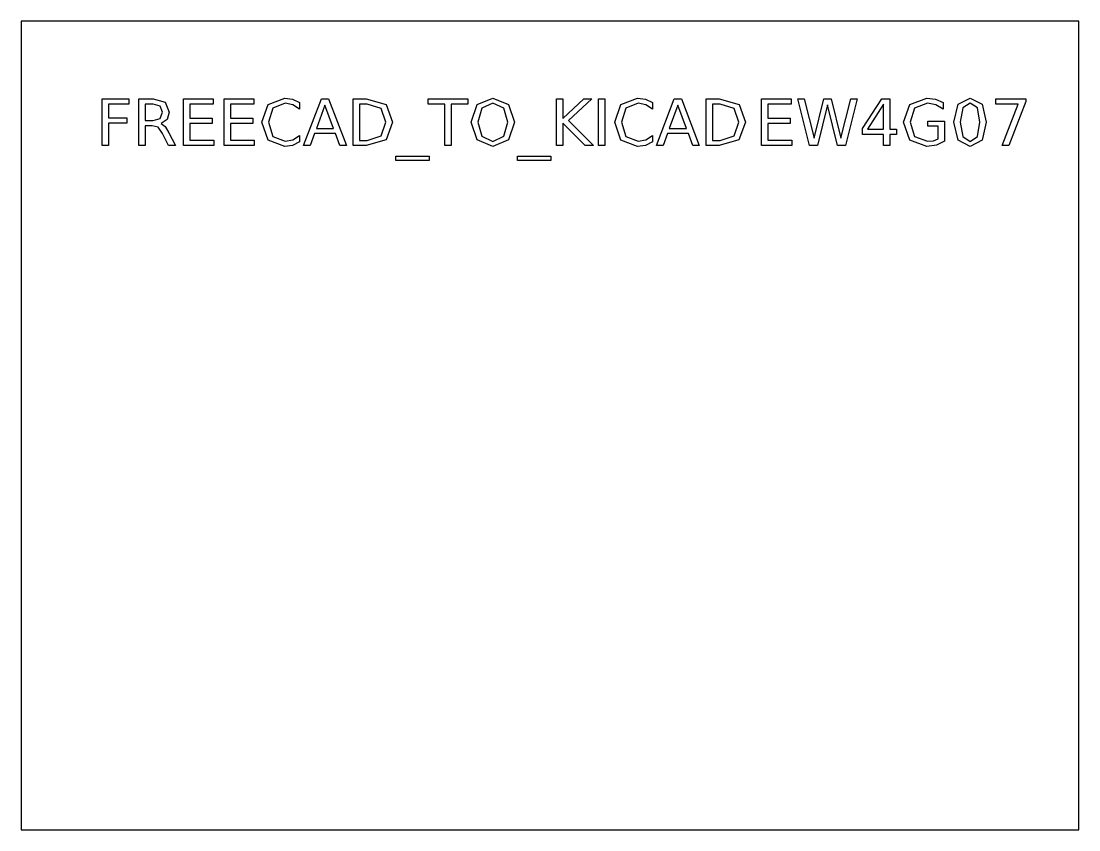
# Model space of a CAD drawing. Extents: x 0 to 85, y 0 to 65.
import ezdxf

# ---------------------------------------------------------------- set-up
doc = ezdxf.new("R2010")
doc.units = 0
doc.layers.get('0').update_dxf_attribs({"linetype": 'continuous'})

# ---------------------------------------------------------------- blocks, each defined once
blk = doc.blocks.new('SHAPESTRING')
at = {"color": 0}
for points in [[(8.665, 58.329), (7.014, 58.329), (7.014, 57.223), (8.504, 57.223), (8.504, 56.793), (7.014, 56.793), (7.014, 55), (6.506, 55), (6.506, 58.758), (8.665, 58.758)], [(11.881, 56.028), (12.397, 55), (11.851, 55), (11.37, 55.965), (11.009, 56.466), (10.532, 56.589), (9.978, 56.589), (9.978, 55), (9.47, 55), (9.47, 58.758), (10.617, 58.758), (11.579, 58.489), (11.896, 57.677), (11.731, 57.088), (11.252, 56.763), (11.57, 56.527)], [(15.432, 58.329), (13.565, 58.329), (13.565, 57.212), (15.354, 57.212), (15.354, 56.783), (13.565, 56.783), (13.565, 55.43), (15.477, 55.43), (15.477, 55), (13.056, 55), (13.056, 58.758), (15.432, 58.758)], [(18.686, 58.329), (16.818, 58.329), (16.818, 57.212), (18.608, 57.212), (18.608, 56.783), (16.818, 56.783), (16.818, 55.43), (18.731, 55.43), (18.731, 55), (16.31, 55), (16.31, 58.758), (18.686, 58.758)], [(21.83, 58.286), (21.212, 58.404), (20.226, 58.01), (19.883, 56.873), (20.226, 55.737), (21.212, 55.344), (21.83, 55.461), (22.377, 55.816), (22.377, 55.29), (21.812, 55.016), (21.182, 54.925), (19.838, 55.447), (19.347, 56.873), (19.838, 58.301), (21.182, 58.823), (21.817, 58.734), (22.377, 58.468), (22.377, 57.932)], [(26.138, 55), (25.61, 55), (25.267, 55.966), (23.574, 55.966), (23.231, 55), (22.695, 55), (24.13, 58.758), (24.706, 58.758)], [(29.331, 58.304), (29.842, 56.883), (29.328, 55.456), (27.728, 55), (26.683, 55), (26.683, 58.758), (27.728, 58.758)], [(35.891, 58.329), (34.557, 58.329), (34.557, 55), (34.046, 55), (34.046, 58.329), (32.712, 58.329), (32.712, 58.758), (35.891, 58.758)], [(39.641, 56.873), (39.168, 55.455), (37.905, 54.925), (36.638, 55.453), (36.163, 56.873), (36.638, 58.293), (37.905, 58.823), (39.168, 58.293)], [(43.524, 57.17), (45.211, 58.758), (45.865, 58.758), (44, 57.006), (45.998, 55), (45.329, 55), (43.524, 56.81), (43.524, 55), (43.016, 55), (43.016, 58.758), (43.524, 58.758)], [(46.907, 55), (46.398, 55), (46.398, 58.758), (46.907, 58.758)], [(50.19, 58.286), (49.572, 58.404), (48.585, 58.01), (48.243, 56.873), (48.585, 55.737), (49.572, 55.344), (50.19, 55.461), (50.737, 55.816), (50.737, 55.29), (50.172, 55.016), (49.542, 54.925), (48.198, 55.447), (47.707, 56.873), (48.198, 58.301), (49.542, 58.823), (50.177, 58.734), (50.737, 58.468), (50.737, 57.932)], [(54.498, 55), (53.969, 55), (53.627, 55.966), (51.933, 55.966), (51.591, 55), (51.055, 55), (52.49, 58.758), (53.066, 58.758)], [(57.69, 58.304), (58.201, 56.883), (57.688, 55.456), (56.087, 55), (55.043, 55), (55.043, 58.758), (56.087, 58.758)], [(10.617, 57.008), (11.172, 57.178), (11.36, 57.676), (11.172, 58.172), (10.617, 58.34), (9.978, 58.34), (9.978, 57.008)], [(25.109, 56.385), (24.417, 58.257), (23.727, 56.385)], [(27.806, 55.419), (28.944, 55.771), (29.306, 56.883), (28.944, 57.989), (27.806, 58.34), (27.191, 58.34), (27.191, 55.419)], [(36.699, 56.872), (37.025, 55.747), (37.905, 55.333), (38.782, 55.747), (39.105, 56.872), (38.782, 58.001), (37.905, 58.415), (37.025, 58.001)], [(53.469, 56.385), (52.777, 58.257), (52.087, 56.385)], [(56.165, 55.419), (57.304, 55.771), (57.665, 56.883), (57.304, 57.989), (56.165, 58.34), (55.551, 58.34), (55.551, 55.419)], [(30.1, 53.787), (30.1, 54.152), (32.778, 54.152), (32.778, 53.787)], [(39.883, 53.787), (39.883, 54.152), (42.56, 54.152), (42.56, 53.787)]]:
    blk.add_lwpolyline(points, close=True, dxfattribs=at)
blk = doc.blocks.new('SHAPESTRING001')
at = {"color": 0}
for points in [[(61.882, 58.329), (60.014, 58.329), (60.014, 57.212), (61.804, 57.212), (61.804, 56.783), (60.014, 56.783), (60.014, 55.43), (61.927, 55.43), (61.927, 55), (59.506, 55), (59.506, 58.758), (61.882, 58.758)], [(63.729, 55.582), (64.516, 58.758), (65.088, 58.758), (65.878, 55.582), (66.666, 58.758), (67.182, 58.758), (66.238, 55), (65.598, 55), (64.806, 58.262), (64.005, 55), (63.366, 55), (62.425, 58.758), (62.938, 58.758)], [(69.808, 56.31), (70.344, 56.31), (70.344, 55.891), (69.808, 55.891), (69.808, 55), (69.302, 55), (69.302, 55.891), (67.606, 55.891), (67.606, 56.381), (69.169, 58.758), (69.808, 58.758)], [(72.867, 56.546), (72.867, 56.965), (74.201, 56.965), (74.201, 55.349), (73.552, 55.032), (72.794, 54.925), (71.416, 55.439), (70.919, 56.873), (71.416, 58.308), (72.794, 58.823), (73.492, 58.733), (74.103, 58.468), (74.103, 57.932), (73.504, 58.285), (72.837, 58.404), (71.801, 58.019), (71.455, 56.873), (71.801, 55.728), (72.837, 55.344), (73.317, 55.39), (73.697, 55.535), (73.697, 56.546)], [(77.561, 56.873), (77.228, 55.424), (76.263, 54.925), (75.297, 55.424), (74.964, 56.873), (75.297, 58.323), (76.263, 58.823), (77.228, 58.323)], [(80.738, 58.542), (79.374, 55), (78.843, 55), (80.127, 58.329), (78.322, 58.329), (78.322, 58.758), (80.738, 58.758)], [(69.302, 56.31), (69.302, 58.316), (68.019, 56.31)], [(75.475, 56.873), (75.672, 55.718), (76.263, 55.333), (76.855, 55.718), (77.053, 56.873), (76.855, 58.03), (76.263, 58.415), (75.672, 58.03)]]:
    blk.add_lwpolyline(points, close=True, dxfattribs=at)

msp = doc.modelspace()

# ---------------------------------------------------------------- linework, layer by layer
at = {"color": 0}
msp.add_lwpolyline([(0, 0), (85, 0), (85, 65), (0, 65)], close=True, dxfattribs=at)

# ---------------------------------------------------------------- block references
for name in ['SHAPESTRING', 'SHAPESTRING001']:
    msp.add_blockref(name, (0, 0), dxfattribs=at)

doc.saveas('drawing.dxf')
